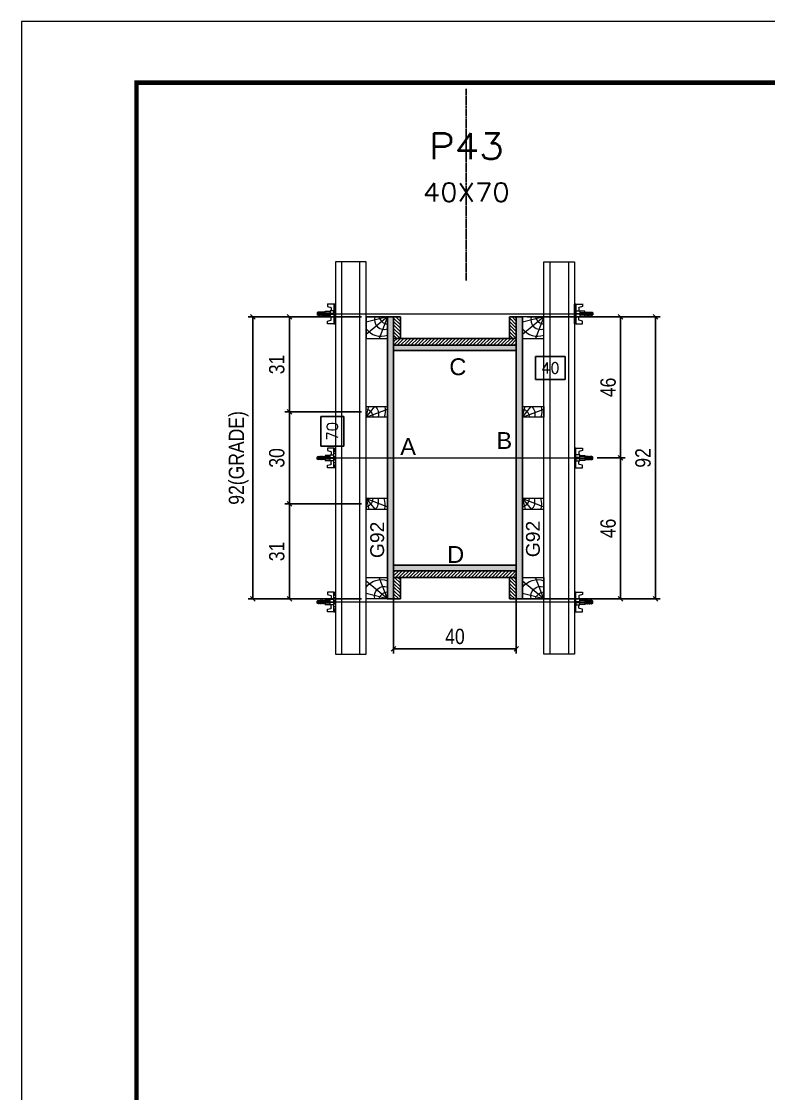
# Model space of a CAD drawing. Extents: x 2949 to 9203, y -16089 to 12527.
# Drawn here: x 6133 to 6620, y 8381 to 9081 of the extents above; entities that cross this region are included whole.
import ezdxf
from ezdxf.enums import TextEntityAlignment as Align

# ---------------------------------------------------------------- set-up
doc = ezdxf.new("R2010")
doc.units = 0
doc.linetypes.add('DASHED', pattern=[0.75, 0.5, -0.25])
doc.linetypes.add('HIDDEN', pattern=[0.375, 0.25, -0.125])
for name, color, linetype in [('CHAPA', 1, 'Continuous'), ('COTA', 241, 'Continuous'), ('MEIO_PONT', 93, 'Continuous'), ('Painéis', 200, 'Continuous'), ('SARRAFO', 251, 'Continuous'), ('Texto de Titulo', 7, 'Continuous'), ('Texto Qtd Sarr', 242, 'Continuous'), ('TEXTO_GERAL', 7, 'Continuous')]:
    doc.layers.add(name, color=color, linetype=linetype)
for name, color, linetype, lineweight in [('Folhas', 255, 'Continuous', 9), ('Hachura', 251, 'Continuous', 9), ('Madeira', 126, 'Continuous', 18), ('Perfil Metálico', 224, 'Continuous', 18), ('SARRAFO DE PRESSAO', 251, 'DASHED', 9), ('Texto Seção', 7, 'Continuous', 15)]:
    doc.layers.add(name, color=color, linetype=linetype, lineweight=lineweight)
doc.styles.add('ARIAL', font='arial.ttf')
doc.styles.add('COTA TECNICA 2X', font='techl___.ttf', dxfattribs={"height": 10})
doc.styles.add('ROMANS', font='romans.shx')
doc.styles.add('SANSSERIF', font='sas_____.pfb')
doc.dimstyles.new('SECAO PILAR', dxfattribs={"dimtxt": 10, "dimasz": 3, "dimexe": 3, "dimexo": 3, "dimgap": 3, "dimtad": 1, "dimdec": 1, "dimlfac": 0.5, "dimzin": 12, "dimdsep": 46, "dimtxsty": 'COTA TECNICA 2X', "dimblk1": 'OBLIQUE', "dimblk2": 'OBLIQUE', "dimsah": 1, "dimcen": 0.9, "dimclrd": 256, "dimclre": 256, "dimclrt": 256, "dimadec": 1, "dimazin": 3, "dimtfac": 1, "dimtdec": 1, "dimtmove": 0, "dimatfit": 3, "dimfxl": 1, "dimtolj": 1, "dimtzin": 12, "dimarcsym": 0})
doc.dimstyles.new('SECÇÃO 2', dxfattribs={"dimtxt": 7, "dimasz": 6, "dimexe": 0.18, "dimexo": 2, "dimgap": -4, "dimtad": 3, "dimdec": 1, "dimlfac": 0.5, "dimzin": 12, "dimdsep": 46, "dimtxsty": 'ROMANS', "dimblk": 'ARCHTICK', "dimcen": 0.09, "dimse1": 1, "dimse2": 1, "dimsd1": 1, "dimsd2": 1, "dimclrd": 180, "dimclre": 5, "dimclrt": 1, "dimadec": 0, "dimazin": 3, "dimtfac": 1, "dimtdec": 1, "dimtofl": 0, "dimtmove": 0, "dimatfit": 3, "dimldrblk": 'ARCHTICK', "dimfxl": 1, "dimtolj": 1, "dimtzin": 0, "dimarcsym": 0})
pattern_1 = [(45, (15860.1789, 31613.9956), (-1.12253202, 1.12253202), [])]

# ---------------------------------------------------------------- blocks, each defined once
blk = doc.blocks.new('9999999999')
at = {"layer": 'Folhas'}
blk.add_lwpolyline([(98138.98, 34190.21), (99623.98, 34190.21), (99623.98, 35240.21), (98138.98, 35240.21)], close=True, dxfattribs=at)
at = {"layer": 'Folhas', "color": 30, "const_width": 3}
blk.add_lwpolyline([(98213.98, 34230.21), (99583.98, 34230.21), (99583.98, 35200.21), (98213.98, 35200.21)], close=True, dxfattribs=at)
blk = doc.blocks.new('*D403')
at = {"layer": 'COTA', "color": 180, "lineweight": -2, "transparency": 16777216}
for p, q in [((6342.74, 8823.22), (6327.74, 8823.22)), ((6327.74, 8823.22), (6327.74, 8803.89)), ((6342.74, 8803.89), (6342.74, 8823.22)), ((6327.74, 8803.89), (6342.74, 8803.89))]:
    blk.add_line(p, q, dxfattribs=at)
at = {"layer": 'Defpoints', "color": 0, "transparency": 16777216}
for p in [(6375.23, 8866.19), (6346.74, 8726.19), (6375.23, 8726.19)]:
    blk.add_point(p, dxfattribs=at)
at = {"layer": 'COTA', "color": 1, "transparency": 16777216, "insert": (6335.24, 8813.56), "char_height": 7, "attachment_point": 5, "rotation": 90, "style": 'ROMANS'}
blk.add_mtext('\\A1;70', dxfattribs=at)
blk = doc.blocks.new('_ArchTick')
at = {"color": 0, "linetype": 'ByBlock', "const_width": 0.15}
blk.add_lwpolyline([(-0.5, -0.5), (0.5, 0.5)], dxfattribs=at)
blk = doc.blocks.new('_Oblique')
at = {"color": 0, "linetype": 'ByBlock', "lineweight": -2}
blk.add_line((-0.5, -0.5), (0.5, 0.5), dxfattribs=at)
blk = doc.blocks.new('*D404')
at = {"layer": 'COTA', "lineweight": -2, "transparency": 16777216}
for p, q in [((6462.23, 8888.19), (6549, 8888.19)), ((6546, 8888.19), (6546, 8704.19)), ((6462.23, 8704.19), (6549, 8704.19))]:
    blk.add_line(p, q, dxfattribs=at)
at = {"layer": 'Defpoints', "color": 0, "transparency": 16777216}
for p in [(6459.23, 8888.19), (6459.23, 8704.19), (6546, 8704.19)]:
    blk.add_point(p, dxfattribs=at)
at = {"layer": 'COTA', "lineweight": -2, "transparency": 16777216, "xscale": 3, "yscale": 3, "zscale": 3}
for p, rotation in [((6546, 8888.19), 90), ((6546, 8704.19), 270)]:
    blk.add_blockref('_Oblique', p, dxfattribs=dict(at, rotation=rotation))
at = {"layer": 'COTA', "transparency": 16777216, "insert": (6537.91, 8796.19), "char_height": 10, "attachment_point": 5, "rotation": 90, "style": 'COTA TECNICA 2X'}
blk.add_mtext('\\A1;92', dxfattribs=at)
blk = doc.blocks.new('*D405')
at = {"layer": 'COTA', "lineweight": -2, "transparency": 16777216}
for p, q in [((6496.23, 8888.19), (6526.23, 8888.19)), ((6523.23, 8888.19), (6523.23, 8796.19)), ((6508.03, 8796.19), (6526.23, 8796.19))]:
    blk.add_line(p, q, dxfattribs=at)
at = {"layer": 'Defpoints', "color": 0, "transparency": 16777216}
for p in [(6493.23, 8888.19), (6505.03, 8796.19), (6523.23, 8796.19)]:
    blk.add_point(p, dxfattribs=at)
at = {"layer": 'COTA', "lineweight": -2, "transparency": 16777216, "xscale": 3, "yscale": 3, "zscale": 3}
for p, rotation in [((6523.23, 8888.19), 90), ((6523.23, 8796.19), 270)]:
    blk.add_blockref('_Oblique', p, dxfattribs=dict(at, rotation=rotation))
at = {"layer": 'COTA', "transparency": 16777216, "insert": (6515.13, 8842.19), "char_height": 10, "attachment_point": 5, "rotation": 90, "style": 'COTA TECNICA 2X'}
blk.add_mtext('\\A1;46', dxfattribs=at)
blk = doc.blocks.new('*D406')
at = {"layer": 'COTA', "lineweight": -2, "transparency": 16777216}
for p, q in [((6508.03, 8796.19), (6526.23, 8796.19)), ((6523.23, 8704.19), (6523.23, 8796.19)), ((6496.23, 8704.19), (6526.23, 8704.19))]:
    blk.add_line(p, q, dxfattribs=at)
at = {"layer": 'Defpoints', "color": 0, "transparency": 16777216}
for p in [(6505.03, 8796.19), (6523.23, 8796.19), (6493.23, 8704.19)]:
    blk.add_point(p, dxfattribs=at)
at = {"layer": 'COTA', "lineweight": -2, "transparency": 16777216, "xscale": 3, "yscale": 3, "zscale": 3}
for p, rotation in [((6523.23, 8796.19), 90), ((6523.23, 8704.19), 270)]:
    blk.add_blockref('_Oblique', p, dxfattribs=dict(at, rotation=rotation))
at = {"layer": 'COTA', "transparency": 16777216, "insert": (6515.13, 8750.19), "char_height": 10, "attachment_point": 5, "rotation": 90, "style": 'COTA TECNICA 2X'}
blk.add_mtext('\\A1;46', dxfattribs=at)
blk = doc.blocks.new('*D407')
at = {"layer": 'COTA', "color": 180, "lineweight": -2, "transparency": 16777216}
for p, q in [((6487.08, 8862.39), (6467.74, 8862.39)), ((6467.74, 8862.39), (6467.74, 8847.39)), ((6487.08, 8847.39), (6487.08, 8862.39)), ((6467.74, 8847.39), (6487.08, 8847.39))]:
    blk.add_line(p, q, dxfattribs=at)
at = {"layer": 'Defpoints', "color": 0, "transparency": 16777216}
for p in [(6375.23, 8866.19), (6455.23, 8866.19), (6455.23, 8843.39)]:
    blk.add_point(p, dxfattribs=at)
at = {"layer": 'COTA', "color": 1, "transparency": 16777216, "insert": (6477.41, 8854.89), "char_height": 7, "attachment_point": 5, "style": 'ROMANS'}
blk.add_mtext('\\A1;40', dxfattribs=at)
blk = doc.blocks.new('titulo1')
at = {"layer": 'Defpoints', "color": 252, "linetype": 'HIDDEN', "ltscale": 2}
blk.add_line((0, 0), (0, 125), dxfattribs=at)
at = {"layer": 'Defpoints', "style": 'ROMANS', "oblique": 15}
blk.add_attdef('FOLHA', text='', height=10, dxfattribs=at).set_placement((0, 15.58), align=Align.MIDDLE_CENTER)
at = {"layer": 'Texto Qtd Sarr', "color": 3, "style": 'ROMANS', "oblique": 15}
for tag, height, p in [('TITULO', 17, (0, 71.45)), ('SEÇÃO', 12, (0, 41.55))]:
    blk.add_attdef(tag, text='', height=height, dxfattribs=at).set_placement(p, align=Align.MIDDLE_CENTER)
blk = doc.blocks.new('PONTALETE')
at = {"layer": 'Madeira'}
for q in [(2.71, 7), (7, 5.76), (7, 1.74)]:
    blk.add_line((0, 0), q, dxfattribs=at)
blk.add_lwpolyline([(0, 0), (7, 0), (7, 7), (0, 7)], close=True, dxfattribs=at)
for centre, radius, start, end in [((2.04, 0.06), 6.23, 37.2818, 109.0913), ((1.09, 0.9), 3.19, 343.603, 109.9847), ((-0.21, -0.78), 3.09, 14.6322, 86.0383)]:
    blk.add_arc(centre, radius, start, end, dxfattribs=at)
blk = doc.blocks.new('*D408')
at = {"layer": 'COTA', "lineweight": -2, "transparency": 16777216}
for p, q in [((6354.23, 8888.19), (6280.45, 8888.19)), ((6283.45, 8888.19), (6283.45, 8704.19)), ((6354.23, 8704.19), (6280.45, 8704.19))]:
    blk.add_line(p, q, dxfattribs=at)
at = {"layer": 'Defpoints', "color": 0, "transparency": 16777216}
for p in [(6357.23, 8888.19), (6283.45, 8704.19), (6357.23, 8704.19)]:
    blk.add_point(p, dxfattribs=at)
at = {"layer": 'COTA', "lineweight": -2, "transparency": 16777216, "xscale": 3, "yscale": 3, "zscale": 3}
for p, rotation in [((6283.45, 8888.19), 90), ((6283.45, 8704.19), 270)]:
    blk.add_blockref('_Oblique', p, dxfattribs=dict(at, rotation=rotation))
at = {"layer": 'COTA', "transparency": 16777216, "insert": (6274.23, 8796.19), "char_height": 10, "attachment_point": 5, "rotation": 90, "style": 'COTA TECNICA 2X'}
blk.add_mtext('\\A1;92(GRADE)', dxfattribs=at)
blk = doc.blocks.new('MEIO PONTALETE')
at = {"layer": 'Madeira'}
for q in [(2.71, 7), (3.5, 2.88), (3.5, 0.87)]:
    blk.add_line((0, 0), q, dxfattribs=at)
blk.add_lwpolyline([(0, 0), (3.5, 0), (3.5, 7), (0, 7)], close=True, dxfattribs=at)
for centre, radius, start, end in [((2.04, 0.06), 6.23, 76.4499, 109.0913), ((1.09, 0.9), 3.19, 40.9063, 109.9847), ((-0.21, -0.78), 3.09, 14.6322, 86.0383)]:
    blk.add_arc(centre, radius, start, end, dxfattribs=at)
blk = doc.blocks.new('*D409')
at = {"layer": 'COTA', "lineweight": -2, "transparency": 16777216}
for p, q in [((6354.23, 8766.19), (6304.29, 8766.19)), ((6307.29, 8766.19), (6307.29, 8704.19)), ((6354.23, 8704.19), (6304.29, 8704.19))]:
    blk.add_line(p, q, dxfattribs=at)
at = {"layer": 'Defpoints', "color": 0, "transparency": 16777216}
for p in [(6357.23, 8766.19), (6307.29, 8704.19), (6357.23, 8704.19)]:
    blk.add_point(p, dxfattribs=at)
at = {"layer": 'COTA', "lineweight": -2, "transparency": 16777216, "xscale": 3, "yscale": 3, "zscale": 3}
for p, rotation in [((6307.29, 8766.19), 90), ((6307.29, 8704.19), 270)]:
    blk.add_blockref('_Oblique', p, dxfattribs=dict(at, rotation=rotation))
at = {"layer": 'COTA', "transparency": 16777216, "insert": (6299.07, 8735.19), "char_height": 10, "attachment_point": 5, "rotation": 90, "style": 'COTA TECNICA 2X'}
blk.add_mtext('\\A1;31', dxfattribs=at)
blk = doc.blocks.new('C')
at = {"layer": 'Hachura', "color": 0}
for p, q in [((0, 3.22), (0, -3.22)), ((0.45, 3.22), (0, 3.22)), ((0.46, 3.16), (0, 3.16)), ((0.46, 3.05), (0, 3.05)), ((0.46, 2.88), (0, 2.88)), ((0, 2.75), (0, -1.16)), ((0.46, 2.65), (0, 2.65)), ((0.46, 2.23), (0, 2.23)), ((0.46, 1.51), (0, 1.51)), ((0.39, 0.49), (0.17, 0.49)), ((0.45, -3.23), (0.45, 3.22)), ((0.45, 3.22), (2.58, 3.22)), ((1.74, 0.97), (0.45, 0.97)), ((1.45, 0.1), (0.45, 0.1)), ((1.35, 1.94), (1.35, 0.96)), ((2.58, 2.39), (1.47, 2.09)), ((1.74, -0.97), (1.74, 0.97)), ((1.74, 0.97), (1.74, 0.84)), ((1.74, 0.97), (1.74, 0.84)), ((1.74, 0.84), (3.35, 0.84)), ((3.35, 0.45), (1.74, 0.45)), ((2.58, 3.22), (2.58, 2.39)), ((3.32, 0.84), (3.32, -0.84)), ((3.35, 0.84), (3.35, -0.84)), ((3.68, 0.45), (3.35, 0.45)), ((3.84, -0.52), (3.35, 0.45)), ((3.35, 0.06), (3.67, -0.57)), ((3.68, 0.45), (4.16, -0.52)), ((3.72, 0.5), (4.25, -0.57)), ((4.37, -0.55), (3.83, 0.53)), ((4.15, 0.45), (3.93, 0.45)), ((4.42, -0.52), (3.93, 0.45)), ((4.15, 0.45), (4.26, 0.45)), ((4.26, 0.45), (4.74, -0.52)), ((4.3, 0.5), (4.83, -0.57)), ((4.95, -0.55), (4.41, 0.53)), ((4.51, 0.45), (4.84, 0.45)), ((5, -0.52), (4.51, 0.45)), ((4.84, 0.45), (5.32, -0.52)), ((4.88, 0.5), (5.41, -0.57)), ((5.53, -0.55), (4.99, 0.53)), ((5.58, -0.52), (5.09, 0.45)), ((5.42, 0.45), (5.09, 0.45)), ((5.58, -0.52), (5.09, 0.45)), ((5.42, 0.45), (5.74, -0.19)), ((5.46, 0.5), (5.74, -0.07)), ((5.74, 0.19), (5.57, 0.53)), ((5.74, 0.32), (5.68, 0.45)), ((5.68, 0.45), (5.74, 0.45)), ((5.74, 0.45), (5.9, 0.29)), ((5.74, 0.45), (5.74, -0.52)), ((5.9, -0.36), (5.9, 0.29)), ((0.45, 0), (0, 0)), ((0.46, -1.52), (0, -1.52)), ((0.46, -2.23), (0, -2.23)), ((0.46, -2.65), (0, -2.65)), ((0.46, -2.88), (0, -2.88)), ((0.46, -3.05), (0, -3.05)), ((0.46, -3.16), (0, -3.16)), ((0, -3.22), (2.57, -3.22)), ((0.08, -0.48), (0.29, -0.48)), ((0.29, -0.48), (0.4, -0.48)), ((0.45, 0), (0.45, -0.97)), ((0.45, -0.16), (1.45, -0.16)), ((0.45, -0.65), (0.45, -0.32)), ((0.45, -3.23), (0.45, -0.65)), ((0.45, -0.97), (1.74, -0.97)), ((1.35, -1.94), (1.35, -0.97)), ((2.58, -2.39), (1.47, -2.1)), ((3.35, -0.32), (1.74, -0.32)), ((3.35, -0.84), (1.74, -0.84)), ((2.58, -3.23), (2.58, -2.39)), ((3.35, -0.07), (3.58, -0.52)), ((3.35, -0.52), (3.58, -0.52)), ((3.84, -0.52), (4.16, -0.52)), ((4.42, -0.52), (4.74, -0.52)), ((4.63, -0.52), (4.74, -0.52)), ((5, -0.52), (5.32, -0.52)), ((5.58, -0.52), (5.74, -0.52)), ((5.74, -0.52), (5.9, -0.36)), ((5.74, -0.52), (5.74, -0.52))]:
    blk.add_line(p, q, dxfattribs=at)
for centre, radius, start, end in [((1.52, 1.94), 0.161, 104.7436, 180), ((1.44, -0.03), 0.129, 272.695, 87.305), ((3.81, 0.39), 0.143, 25.5688, 154.4312), ((4.39, 0.39), 0.143, 25.5688, 154.4312), ((4.97, 0.39), 0.143, 25.5688, 154.4312), ((5.55, 0.39), 0.143, 25.5688, 154.4312), ((0.17, -0.37), 0.174, 221.744, 317.8592), ((1.52, -1.94), 0.161, 180, 255.2564), ((3.71, -0.4), 0.174, 222.1408, 318.256), ((4.29, -0.4), 0.174, 222.1408, 318.256), ((4.87, -0.4), 0.174, 222.1408, 318.256), ((5.45, -0.4), 0.174, 222.1408, 318.256), ((5.61, -0.4), 0.174, 317.8592, 318.256)]:
    blk.add_arc(centre, radius, start, end, dxfattribs=at)
blk = doc.blocks.new('*D410')
at = {"layer": 'COTA', "lineweight": -2, "transparency": 16777216}
for p, q in [((6354.23, 8888.19), (6304.29, 8888.19)), ((6307.29, 8888.19), (6307.29, 8826.19)), ((6354.23, 8826.19), (6304.29, 8826.19))]:
    blk.add_line(p, q, dxfattribs=at)
at = {"layer": 'Defpoints', "color": 0, "transparency": 16777216}
for p in [(6357.23, 8888.19), (6307.29, 8826.19), (6357.23, 8826.19)]:
    blk.add_point(p, dxfattribs=at)
at = {"layer": 'COTA', "lineweight": -2, "transparency": 16777216, "xscale": 3, "yscale": 3, "zscale": 3}
for p, rotation in [((6307.29, 8888.19), 90), ((6307.29, 8826.19), 270)]:
    blk.add_blockref('_Oblique', p, dxfattribs=dict(at, rotation=rotation))
at = {"layer": 'COTA', "transparency": 16777216, "insert": (6299.07, 8857.19), "char_height": 10, "attachment_point": 5, "rotation": 90, "style": 'COTA TECNICA 2X'}
blk.add_mtext('\\A1;31', dxfattribs=at)
blk = doc.blocks.new('*D411')
at = {"layer": 'COTA', "lineweight": -2, "transparency": 16777216}
for p, q in [((6354.23, 8826.19), (6304.29, 8826.19)), ((6307.29, 8826.19), (6307.29, 8766.19)), ((6354.23, 8766.19), (6304.29, 8766.19))]:
    blk.add_line(p, q, dxfattribs=at)
at = {"layer": 'Defpoints', "color": 0, "transparency": 16777216}
for p in [(6357.23, 8826.19), (6307.29, 8766.19), (6357.23, 8766.19)]:
    blk.add_point(p, dxfattribs=at)
at = {"layer": 'COTA', "lineweight": -2, "transparency": 16777216, "xscale": 3, "yscale": 3, "zscale": 3}
for p, rotation in [((6307.29, 8826.19), 90), ((6307.29, 8766.19), 270)]:
    blk.add_blockref('_Oblique', p, dxfattribs=dict(at, rotation=rotation))
at = {"layer": 'COTA', "transparency": 16777216, "insert": (6299.07, 8796.19), "char_height": 10, "attachment_point": 5, "rotation": 90, "style": 'COTA TECNICA 2X'}
blk.add_mtext('\\A1;30', dxfattribs=at)
blk = doc.blocks.new('*D432')
at = {"layer": 'COTA', "lineweight": -2, "transparency": 16777216}
for p, q in [((6375.23, 8719.59), (6375.23, 8668.55)), ((6455.23, 8719.59), (6455.23, 8668.55)), ((6375.23, 8671.55), (6455.23, 8671.55))]:
    blk.add_line(p, q, dxfattribs=at)
at = {"layer": 'Defpoints', "color": 0, "transparency": 16777216}
for p in [(6375.23, 8722.59), (6455.23, 8722.59), (6455.23, 8671.55)]:
    blk.add_point(p, dxfattribs=at)
at = {"layer": 'COTA', "lineweight": -2, "transparency": 16777216, "xscale": 3, "yscale": 3, "zscale": 3, "rotation": 180}
blk.add_blockref('_Oblique', (6375.23, 8671.55), dxfattribs=at)
at = {"layer": 'COTA', "lineweight": -2, "transparency": 16777216, "xscale": 3, "yscale": 3, "zscale": 3}
blk.add_blockref('_Oblique', (6455.23, 8671.55), dxfattribs=at)
at = {"layer": 'COTA', "transparency": 16777216, "insert": (6415.23, 8679.65), "char_height": 10, "attachment_point": 5, "style": 'COTA TECNICA 2X'}
blk.add_mtext('\\A1;40', dxfattribs=at)

msp = doc.modelspace()

# ---------------------------------------------------------------- hatches: boundary and pattern name
at = {"layer": 'Hachura'}
h = msp.add_hatch(color=256, dxfattribs=at)
h.dxf.hatch_style = 1
h.paths.add_polyline_path([(6375.23, 8704.19), (6371.23, 8704.19), (6371.23, 8888.19), (6375.23, 8888.19)])
h = msp.add_hatch(color=256, dxfattribs=at)
h.dxf.hatch_style = 1
h.paths.add_polyline_path([(6375.23, 8704.19), (6371.23, 8704.19), (6371.23, 8888.19), (6375.23, 8888.19)])
h = msp.add_hatch(dxfattribs=at)
h.set_pattern_fill('ANSI31', color=256, scale=0.5, angle=90, style=0)
h.set_pattern_definition([(135, (-16516.1811, 18012.1393), (-1.12253202, -1.12253202), [])])
h.paths.add_polyline_path([(6375.23, 8874.19), (6379.63, 8874.19), (6379.63, 8888.19), (6375.23, 8888.19)])
h = msp.add_hatch(dxfattribs=at)
h.set_pattern_fill('ANSI31', color=256, scale=0.5, angle=90, style=0)
h.set_pattern_definition([(135, (-16474.1811, 18012.1393), (-1.12253202, -1.12253202), [])])
h.paths.add_polyline_path([(6455.23, 8874.19), (6450.83, 8874.19), (6450.83, 8888.19), (6455.23, 8888.19)])
h = msp.add_hatch(color=256, dxfattribs=at)
h.dxf.hatch_style = 1
h.paths.add_polyline_path([(6455.23, 8704.19), (6459.23, 8704.19), (6459.23, 8888.19), (6455.23, 8888.19)])
h = msp.add_hatch(color=256, dxfattribs=at)
h.dxf.hatch_style = 1
h.paths.add_polyline_path([(6455.23, 8704.19), (6459.23, 8704.19), (6459.23, 8888.19), (6455.23, 8888.19)])
h = msp.add_hatch(dxfattribs=at)
h.set_pattern_fill('ANSI31', color=256, scale=0.5, style=0)
h.set_pattern_definition(pattern_1)
h.paths.add_polyline_path([(6455.23, 8869.79), (6455.23, 8874.19), (6375.23, 8874.19), (6375.23, 8869.79)])
h = msp.add_hatch(color=256, dxfattribs=at)
h.dxf.hatch_style = 1
h.paths.add_polyline_path([(6375.23, 8869.79), (6375.23, 8866.19), (6455.23, 8866.19), (6455.23, 8869.79)])
h = msp.add_hatch(color=256, dxfattribs=at)
h.dxf.hatch_style = 1
h.paths.add_polyline_path([(6375.23, 8869.79), (6375.23, 8866.19), (6455.23, 8866.19), (6455.23, 8869.79)])
h = msp.add_hatch(color=256, dxfattribs=at)
h.dxf.hatch_style = 1
h.paths.add_polyline_path([(6375.23, 8726.19), (6375.23, 8722.59), (6455.23, 8722.59), (6455.23, 8726.19)])
h = msp.add_hatch(color=256, dxfattribs=at)
h.dxf.hatch_style = 1
h.paths.add_polyline_path([(6375.23, 8726.19), (6375.23, 8722.59), (6455.23, 8722.59), (6455.23, 8726.19)])
h = msp.add_hatch(dxfattribs=at)
h.set_pattern_fill('ANSI31', color=256, scale=0.5, style=0)
h.set_pattern_definition(pattern_1)
h.paths.add_polyline_path([(6455.23, 8722.59), (6455.23, 8718.19), (6375.23, 8718.19), (6375.23, 8722.59)])
h = msp.add_hatch(dxfattribs=at)
h.set_pattern_fill('ANSI31', color=256, scale=0.5, angle=90, style=0)
h.set_pattern_definition([(135, (-16516.1811, 18207.1393), (-1.12253202, -1.12253202), [])])
h.paths.add_polyline_path([(6375.23, 8718.19), (6379.63, 8718.19), (6379.63, 8704.19), (6375.23, 8704.19)])
h = msp.add_hatch(dxfattribs=at)
h.set_pattern_fill('ANSI31', color=256, scale=0.5, angle=90, style=0)
h.set_pattern_definition([(135, (-16474.1811, 18207.1393), (-1.12253202, -1.12253202), [])])
h.paths.add_polyline_path([(6455.23, 8718.19), (6450.83, 8718.19), (6450.83, 8704.19), (6455.23, 8704.19)])

# ---------------------------------------------------------------- linework, layer by layer
at = {"layer": 'CHAPA'}
for points in [[(6375.23, 8704.19), (6371.23, 8704.19), (6371.23, 8888.19), (6375.23, 8888.19)], [(6375.23, 8704.19), (6371.23, 8704.19), (6371.23, 8888.19), (6375.23, 8888.19)], [(6455.23, 8704.19), (6459.23, 8704.19), (6459.23, 8888.19), (6455.23, 8888.19)], [(6455.23, 8704.19), (6459.23, 8704.19), (6459.23, 8888.19), (6455.23, 8888.19)], [(6375.23, 8869.79), (6375.23, 8866.19), (6455.23, 8866.19), (6455.23, 8869.79)], [(6375.23, 8869.79), (6375.23, 8866.19), (6455.23, 8866.19), (6455.23, 8869.79)], [(6375.23, 8726.19), (6375.23, 8722.59), (6455.23, 8722.59), (6455.23, 8726.19)], [(6375.23, 8726.19), (6375.23, 8722.59), (6455.23, 8722.59), (6455.23, 8726.19)]]:
    msp.add_lwpolyline(points, close=True, dxfattribs=at)
at = {"layer": 'Hachura'}
for p, q in [((6326.43, 8890.19), (6500.23, 8890.2)), ((6326.43, 8796.19), (6500.23, 8796.18)), ((6326.43, 8702.19), (6500.23, 8702.18))]:
    msp.add_line(p, q, dxfattribs=at)
at = {"layer": 'Madeira'}
for points in [[(6371.23, 8704.19), (6357.23, 8704.19), (6357.23, 8888.19), (6371.23, 8888.19)], [(6459.23, 8704.19), (6473.23, 8704.19), (6473.23, 8888.19), (6459.23, 8888.19)]]:
    msp.add_lwpolyline(points, close=True, dxfattribs=at)
at = {"layer": 'Painéis'}
msp.add_lwpolyline([(6455.23, 8866.19), (6375.23, 8866.19), (6375.23, 8726.19), (6455.23, 8726.19)], close=True, dxfattribs=at)
at = {"layer": 'Perfil Metálico'}
for points in [[(6337.23, 8668.19), (6357.23, 8668.19), (6357.23, 8924.19), (6337.23, 8924.19)], [(6353.23, 8924.19), (6341.23, 8924.19), (6341.23, 8668.19), (6353.23, 8668.19)], [(6493.23, 8668.19), (6473.23, 8668.19), (6473.23, 8924.19), (6493.23, 8924.19)], [(6477.23, 8924.19), (6489.23, 8924.19), (6489.23, 8668.19), (6477.23, 8668.19)]]:
    msp.add_lwpolyline(points, close=True, dxfattribs=at)
at = {"layer": 'SARRAFO'}
for points in [[(6379.63, 8888.19), (6379.63, 8874.19), (6375.23, 8874.19), (6375.23, 8888.19)], [(6450.83, 8888.19), (6450.83, 8874.19), (6455.23, 8874.19), (6455.23, 8888.19)], [(6375.23, 8874.19), (6455.23, 8874.19), (6455.23, 8869.79), (6375.23, 8869.79)], [(6375.23, 8718.19), (6455.23, 8718.19), (6455.23, 8722.59), (6375.23, 8722.59)], [(6379.63, 8704.19), (6379.63, 8718.19), (6375.23, 8718.19), (6375.23, 8704.19)], [(6450.83, 8704.19), (6450.83, 8718.19), (6455.23, 8718.19), (6455.23, 8704.19)]]:
    msp.add_lwpolyline(points, close=True, dxfattribs=at)

# ---------------------------------------------------------------- block references
at = {"layer": 'Hachura', "linetype": 'Continuous', "yscale": 2, "zscale": 2, "rotation": 180}
for p, xscale in [((6337.23, 8890.19), 2), ((6493.23, 8890.19), -2)]:
    msp.add_blockref('C', p, dxfattribs=dict(at, xscale=xscale))
at = {"layer": 'Hachura', "linetype": 'Continuous', "yscale": 2, "zscale": 2}
for p, xscale in [((6337.23, 8796.19), -2), ((6493.23, 8796.19), 2), ((6337.23, 8702.19), -2), ((6493.23, 8702.19), 2)]:
    msp.add_blockref('C', p, dxfattribs=dict(at, xscale=xscale))
at = {"layer": 'MEIO_PONT'}
for name, p, xscale, yscale, zscale, rotation in [('PONTALETE', (6371.23, 8888.19), 2, 2, 2, 180), ('PONTALETE', (6473.23, 8888.19), 2, 2, 2, 180), ('MEIO PONTALETE', (6357.23, 8822.69), -1.999999997962732, 1.999999997962732, 1.999999997962732, 270), ('MEIO PONTALETE', (6459.23, 8822.69), -1.999999997962732, 1.999999997962732, 1.999999997962732, 270), ('MEIO PONTALETE', (6357.23, 8769.69), 1.999999997962732, 1.999999997962732, 1.999999997962732, 270), ('MEIO PONTALETE', (6459.23, 8769.69), 1.999999997962732, 1.999999997962732, 1.999999997962732, 270)]:
    msp.add_blockref(name, p, dxfattribs=dict(at, xscale=xscale, yscale=yscale, zscale=zscale, rotation=rotation))
at = {"layer": 'MEIO_PONT', "xscale": -2, "yscale": 2, "zscale": 2}
for p in [(6371.23, 8704.19), (6473.23, 8704.19)]:
    msp.add_blockref('PONTALETE', p, dxfattribs=at)
at = {"layer": 'SARRAFO DE PRESSAO', "color": 6, "linetype": 'ByBlock'}
msp.add_blockref('9999999999', (-92006.44, -26159.2), dxfattribs=at)
at = {"layer": 'Texto Seção'}
ref = msp.add_blockref('titulo1', (6422.6, 8912.06), dxfattribs=at)
ref.add_attrib('TITULO', 'P43', dxfattribs={"layer": 'Texto de Titulo', "color": 7, "height": 17, "style": 'ROMANS', "width": 1.1}).set_placement((6422.6, 8999.56), align=Align.MIDDLE_CENTER)
ref.add_attrib('SEÇÃO', '40X70', dxfattribs={"layer": 'Texto de Titulo', "color": 7, "height": 12, "style": 'ROMANS', "width": 1.1}).set_placement((6422.6, 8969.56), align=Align.MIDDLE_CENTER)

# ---------------------------------------------------------------- texts
at = {"layer": 'TEXTO_GERAL', "style": 'ARIAL'}
for s, p in [('C', (6417.1, 8855.69)), ('A', (6384.68, 8803.63)), ('B', (6447.4, 8807.55)), ('D', (6415.7, 8733.19))]:
    msp.add_text(s, height=11, dxfattribs=at).set_placement(p, align=Align.MIDDLE_CENTER)
at = {"layer": 'TEXTO_GERAL', "color": 0, "linetype": 'Continuous', "style": 'SANSSERIF'}
for p in [(6364.5, 8730.85), (6466.06, 8731.4)]:
    msp.add_text('G92', height=9, rotation=90, dxfattribs=at).set_placement(p, align=Align.MIDDLE_LEFT)

# ---------------------------------------------------------------- dimensions: what is measured, and where the dimension line sits
at = {"layer": 'COTA'}
dim = msp.add_linear_dim(base=(6283.45, 8704.19), p1=(6357.23, 8888.19), p2=(6357.23, 8704.19), angle=270, text='<>(GRADE)', dimstyle='SECAO PILAR', dxfattribs=at)
dim.commit()
dim.dimension.update_dxf_attribs({"geometry": '*D408', "text_midpoint": (6274.23, 8796.19)})
for base, p1, p2, angle, picture, middle in [((6307.29, 8826.19), (6357.23, 8888.19), (6357.23, 8826.19), 270, '*D410', (6299.07, 8857.19)), ((6546, 8704.19), (6459.23, 8888.19), (6459.23, 8704.19), 270, '*D404', (6537.91, 8796.19)), ((6523.23, 8796.19), (6493.23, 8888.19), (6505.03, 8796.19), 270, '*D405', (6515.13, 8842.19)), ((6307.29, 8766.19), (6357.23, 8826.19), (6357.23, 8766.19), 270, '*D411', (6299.07, 8796.19)), ((6523.23, 8796.19), (6493.23, 8704.19), (6505.03, 8796.19), 90, '*D406', (6515.13, 8750.19)), ((6307.29, 8704.19), (6357.23, 8766.19), (6357.23, 8704.19), 270, '*D409', (6299.07, 8735.19))]:
    dim = msp.add_linear_dim(base=base, p1=p1, p2=p2, angle=angle, dimstyle='SECAO PILAR', dxfattribs=at)
    dim.commit()
    dim.dimension.update_dxf_attribs({"geometry": picture, "text_midpoint": middle})
dim = msp.add_linear_dim(base=(6346.74, 8726.19), p1=(6375.23, 8866.19), p2=(6375.23, 8726.19), angle=270, dimstyle='SECÇÃO 2', dxfattribs=at)
dim.commit()
dim.dimension.update_dxf_attribs({"geometry": '*D403', "text_midpoint": (6346.74, 8813.56), "dimtype": 160})
dim = msp.add_linear_dim(base=(6455.23, 8843.39), p1=(6375.23, 8866.19), p2=(6455.23, 8866.19), dimstyle='SECÇÃO 2', dxfattribs=at)
dim.commit()
dim.dimension.update_dxf_attribs({"geometry": '*D407', "text_midpoint": (6477.41, 8843.39), "dimtype": 160})
dim = msp.add_linear_dim(base=(6455.23, 8671.55), p1=(6375.23, 8722.59), p2=(6455.23, 8722.59), dimstyle='SECAO PILAR', dxfattribs=at)
dim.commit()
dim.dimension.update_dxf_attribs({"geometry": '*D432', "text_midpoint": (6415.23, 8679.65)})

doc.saveas('drawing.dxf')
